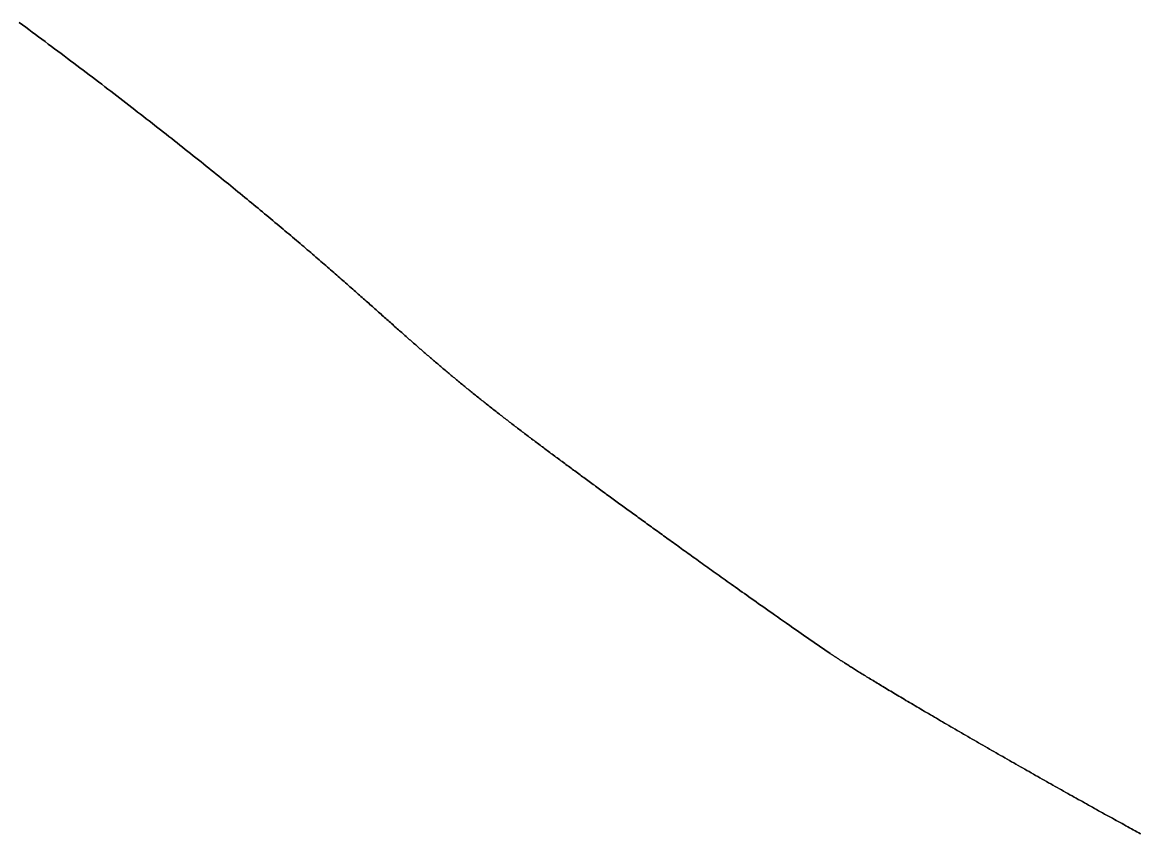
# Model space of a CAD drawing. Header units: inches. Extents: x 130170 to 284068, y 377793 to 804530.
# Drawn here: x 260383.85 to 260418.69, y 748291.09 to 748316.36 of the extents above; entities that cross this region are included whole.
import ezdxf

# ---------------------------------------------------------------- set-up
doc = ezdxf.new("R2010")
doc.units = ezdxf.units.IN
doc.header["$MEASUREMENT"] = 0
doc.layers.add('muni_il', color=7, linetype='Continuous')

msp = doc.modelspace()

# ---------------------------------------------------------------- linework, layer by layer
at = {"layer": 'muni_il'}
for points in [[(260418.69, 748291.083), (260418.633, 748291.114), (260418.576, 748291.145), (260418.519, 748291.176), (260418.461, 748291.207), (260418.403, 748291.239), (260418.345, 748291.271), (260418.287, 748291.303), (260418.228, 748291.335), (260418.169, 748291.367), (260418.11, 748291.4), (260418.051, 748291.432), (260417.991, 748291.465), (260417.931, 748291.498), (260417.871, 748291.531), (260417.811, 748291.565), (260417.75, 748291.598), (260417.689, 748291.632), (260417.628, 748291.665), (260417.566, 748291.699), (260417.505, 748291.734), (260417.443, 748291.768), (260417.381, 748291.802), (260417.318, 748291.837), (260417.256, 748291.872), (260417.193, 748291.907), (260417.13, 748291.942), (260417.066, 748291.977), (260417.003, 748292.012), (260416.939, 748292.048), (260416.875, 748292.084), (260416.811, 748292.119), (260416.746, 748292.155), (260416.682, 748292.192), (260416.617, 748292.228), (260416.552, 748292.264), (260416.486, 748292.301), (260416.421, 748292.337), (260416.355, 748292.374), (260416.29, 748292.411), (260416.224, 748292.448), (260416.157, 748292.486), (260416.091, 748292.523), (260416.024, 748292.56), (260415.958, 748292.598), (260415.891, 748292.636), (260415.824, 748292.673), (260415.757, 748292.711), (260415.689, 748292.749), (260415.622, 748292.787), (260415.554, 748292.826), (260415.487, 748292.864), (260415.419, 748292.902), (260415.351, 748292.941), (260415.283, 748292.979), (260415.215, 748293.018), (260415.147, 748293.057), (260415.078, 748293.095), (260415.01, 748293.134), (260414.942, 748293.173), (260414.873, 748293.212), (260414.805, 748293.251), (260414.736, 748293.29), (260414.668, 748293.329), (260414.599, 748293.368), (260414.531, 748293.407), (260414.462, 748293.447), (260414.393, 748293.486), (260414.325, 748293.525), (260414.256, 748293.564), (260414.188, 748293.604), (260414.119, 748293.643), (260414.051, 748293.682), (260413.983, 748293.721), (260413.914, 748293.761), (260413.846, 748293.8), (260413.778, 748293.839), (260413.71, 748293.878), (260413.642, 748293.917), (260413.574, 748293.956), (260413.507, 748293.995), (260413.439, 748294.034), (260413.372, 748294.073), (260413.305, 748294.112), (260413.238, 748294.15), (260413.171, 748294.189), (260413.105, 748294.227), (260413.038, 748294.266), (260412.972, 748294.304), (260412.907, 748294.342), (260412.841, 748294.38), (260412.776, 748294.419), (260412.711, 748294.456), (260412.646, 748294.494), (260412.582, 748294.532), (260412.517, 748294.569), (260412.454, 748294.606), (260412.39, 748294.643), (260412.327, 748294.68), (260412.264, 748294.716), (260412.202, 748294.753), (260412.14, 748294.789), (260412.079, 748294.825), (260412.018, 748294.861), (260411.957, 748294.897), (260411.897, 748294.932), (260411.837, 748294.967), (260411.778, 748295.002), (260411.719, 748295.037), (260411.661, 748295.071), (260411.603, 748295.105), (260411.546, 748295.139), (260411.489, 748295.173), (260411.433, 748295.206), (260411.377, 748295.239), (260411.322, 748295.272), (260411.268, 748295.304), (260411.214, 748295.336), (260411.161, 748295.368), (260411.108, 748295.399), (260411.056, 748295.43), (260411.004, 748295.461), (260410.954, 748295.491), (260410.903, 748295.521), (260410.854, 748295.551), (260410.805, 748295.58), (260410.757, 748295.609), (260410.709, 748295.638), (260410.662, 748295.666), (260410.616, 748295.694), (260410.57, 748295.722), (260410.526, 748295.749), (260410.481, 748295.775), (260410.438, 748295.802), (260410.395, 748295.828), (260410.353, 748295.853), (260410.312, 748295.879), (260410.271, 748295.903), (260410.231, 748295.928), (260410.192, 748295.952), (260410.153, 748295.976), (260410.115, 748295.999), (260410.078, 748296.022), (260410.041, 748296.045), (260410.005, 748296.067), (260409.97, 748296.089), (260409.936, 748296.11), (260409.902, 748296.131), (260409.868, 748296.152), (260409.836, 748296.172), (260409.804, 748296.192), (260409.772, 748296.212), (260409.742, 748296.231), (260409.712, 748296.25), (260409.682, 748296.269), (260409.653, 748296.287), (260409.624, 748296.305), (260409.596, 748296.323), (260409.569, 748296.341), (260409.542, 748296.358), (260409.516, 748296.375), (260409.49, 748296.391), (260409.464, 748296.408), (260409.439, 748296.424), (260409.415, 748296.439), (260409.39, 748296.455), (260409.367, 748296.47), (260409.343, 748296.485), (260409.321, 748296.5), (260409.298, 748296.515), (260409.276, 748296.529), (260409.254, 748296.543), (260409.233, 748296.557), (260409.212, 748296.571), (260409.192, 748296.584), (260409.172, 748296.597), (260409.152, 748296.61), (260409.133, 748296.622), (260409.114, 748296.634), (260409.096, 748296.646), (260409.079, 748296.658), (260409.062, 748296.668), (260409.046, 748296.679), (260409.031, 748296.689), (260409.017, 748296.698), (260408.186, 748297.267), (260407.964, 748297.423), (260407.858, 748297.497), (260407.756, 748297.569), (260407.656, 748297.639), (260407.559, 748297.707), (260407.465, 748297.773), (260407.374, 748297.837), (260407.284, 748297.9), (260407.197, 748297.962), (260407.112, 748298.022), (260407.028, 748298.081), (260406.946, 748298.138), (260406.866, 748298.195), (260406.788, 748298.25), (260406.711, 748298.305), (260406.635, 748298.358), (260406.56, 748298.411), (260406.487, 748298.463), (260406.415, 748298.514), (260406.344, 748298.565), (260406.274, 748298.614), (260406.204, 748298.663), (260406.136, 748298.712), (260406.069, 748298.76), (260406.003, 748298.807), (260405.937, 748298.854), (260405.872, 748298.9), (260405.808, 748298.946), (260405.744, 748298.991), (260405.681, 748299.036), (260405.619, 748299.08), (260405.557, 748299.124), (260405.496, 748299.168), (260405.436, 748299.211), (260405.376, 748299.254), (260405.317, 748299.296), (260405.258, 748299.338), (260405.2, 748299.38), (260405.142, 748299.421), (260405.084, 748299.462), (260405.028, 748299.503), (260404.971, 748299.543), (260404.915, 748299.583), (260404.86, 748299.623), (260404.805, 748299.663), (260404.75, 748299.702), (260404.696, 748299.741), (260404.642, 748299.78), (260404.589, 748299.818), (260404.536, 748299.856), (260404.483, 748299.894), (260404.431, 748299.932), (260404.379, 748299.969), (260404.327, 748300.007), (260404.276, 748300.043), (260404.225, 748300.08), (260404.174, 748300.117), (260404.124, 748300.153), (260404.074, 748300.189), (260404.024, 748300.225), (260403.974, 748300.261), (260403.925, 748300.296), (260403.877, 748300.331), (260403.828, 748300.366), (260403.78, 748300.402), (260403.731, 748300.436), (260403.684, 748300.471), (260403.636, 748300.505), (260403.589, 748300.539), (260403.542, 748300.574), (260403.495, 748300.607), (260403.448, 748300.641), (260403.402, 748300.675), (260403.355, 748300.708), (260403.309, 748300.742), (260403.264, 748300.775), (260403.218, 748300.808), (260403.173, 748300.841), (260403.127, 748300.874), (260403.082, 748300.907), (260403.037, 748300.939), (260402.992, 748300.972), (260402.948, 748301.004), (260402.903, 748301.036), (260402.859, 748301.069), (260402.815, 748301.101), (260402.771, 748301.133), (260402.727, 748301.164), (260402.683, 748301.196), (260402.64, 748301.228), (260402.596, 748301.26), (260402.553, 748301.291), (260402.51, 748301.323), (260402.467, 748301.354), (260402.424, 748301.385), (260402.381, 748301.416), (260402.338, 748301.447), (260402.296, 748301.479), (260402.253, 748301.51), (260402.211, 748301.541), (260402.169, 748301.571), (260402.126, 748301.602), (260402.084, 748301.633), (260402.042, 748301.663), (260402.001, 748301.694), (260401.959, 748301.725), (260401.917, 748301.755), (260401.875, 748301.786), (260401.834, 748301.816), (260401.792, 748301.846), (260401.751, 748301.877), (260401.71, 748301.907), (260401.669, 748301.937), (260401.628, 748301.967), (260401.587, 748301.997), (260401.546, 748302.027), (260401.505, 748302.057), (260401.464, 748302.087), (260401.424, 748302.117), (260401.383, 748302.146), (260401.342, 748302.176), (260401.302, 748302.206), (260401.262, 748302.236), (260401.222, 748302.265), (260401.181, 748302.295), (260401.141, 748302.324), (260401.101, 748302.354), (260401.061, 748302.383), (260401.022, 748302.412), (260400.982, 748302.442), (260400.942, 748302.471), (260400.902, 748302.5), (260400.863, 748302.529), (260400.824, 748302.558), (260400.784, 748302.588), (260400.745, 748302.617), (260400.706, 748302.646), (260400.667, 748302.675), (260400.628, 748302.704), (260400.589, 748302.732), (260400.55, 748302.761), (260400.511, 748302.79), (260400.472, 748302.819), (260400.434, 748302.847), (260400.395, 748302.876), (260400.357, 748302.905), (260400.318, 748302.933), (260400.28, 748302.962), (260400.242, 748302.99), (260400.204, 748303.019), (260400.166, 748303.047), (260400.128, 748303.075), (260400.09, 748303.104), (260400.052, 748303.132), (260400.015, 748303.16), (260399.977, 748303.188), (260399.939, 748303.216), (260399.902, 748303.245), (260399.865, 748303.273), (260399.827, 748303.301), (260399.79, 748303.329), (260399.753, 748303.357), (260399.716, 748303.384), (260399.679, 748303.412), (260399.642, 748303.44), (260399.606, 748303.468), (260399.569, 748303.496), (260399.532, 748303.523), (260399.496, 748303.551), (260399.459, 748303.579), (260399.423, 748303.606), (260399.387, 748303.634), (260399.351, 748303.661), (260399.315, 748303.689), (260399.279, 748303.716), (260399.242, 748303.744), (260399.207, 748303.771), (260399.171, 748303.799), (260399.135, 748303.826), (260399.1, 748303.853), (260399.064, 748303.881), (260399.029, 748303.908), (260398.993, 748303.935), (260398.958, 748303.962), (260398.923, 748303.99), (260398.888, 748304.017), (260398.853, 748304.044), (260398.817, 748304.071), (260398.783, 748304.098), (260398.748, 748304.125), (260398.713, 748304.152), (260398.678, 748304.179), (260398.644, 748304.206), (260398.609, 748304.233), (260398.575, 748304.26), (260398.54, 748304.287), (260398.506, 748304.314), (260398.472, 748304.341), (260398.437, 748304.368), (260398.403, 748304.395), (260398.369, 748304.422), (260398.335, 748304.448), (260398.301, 748304.475), (260398.267, 748304.502), (260398.233, 748304.529), (260398.2, 748304.556), (260398.166, 748304.583), (260398.132, 748304.609), (260398.099, 748304.636), (260398.065, 748304.663), (260398.032, 748304.69), (260397.998, 748304.716), (260397.965, 748304.743), (260397.932, 748304.77), (260397.898, 748304.797), (260397.865, 748304.824), (260397.832, 748304.85), (260397.799, 748304.877), (260397.766, 748304.904), (260397.733, 748304.931), (260397.7, 748304.957), (260397.667, 748304.984), (260397.634, 748305.011), (260397.601, 748305.038), (260397.569, 748305.065), (260397.536, 748305.092), (260397.503, 748305.118), (260397.47, 748305.145), (260397.438, 748305.172), (260397.405, 748305.199), (260397.373, 748305.226), (260397.34, 748305.253), (260397.308, 748305.28), (260397.275, 748305.307), (260397.242, 748305.334), (260397.21, 748305.361), (260397.178, 748305.388), (260397.145, 748305.415), (260397.113, 748305.442), (260397.08, 748305.47), (260397.048, 748305.497), (260397.016, 748305.524), (260396.983, 748305.551), (260396.951, 748305.579), (260396.919, 748305.606), (260396.886, 748305.633), (260396.854, 748305.661), (260396.822, 748305.688), (260396.789, 748305.716), (260396.757, 748305.743), (260396.724, 748305.771), (260396.692, 748305.799), (260396.66, 748305.826), (260396.627, 748305.854), (260396.595, 748305.882), (260396.562, 748305.91), (260396.53, 748305.938), (260396.497, 748305.966), (260396.465, 748305.994), (260396.432, 748306.022), (260396.4, 748306.05), (260396.367, 748306.079), (260396.334, 748306.107), (260396.302, 748306.135), (260396.269, 748306.164), (260396.236, 748306.192), (260396.203, 748306.221), (260396.17, 748306.25), (260396.137, 748306.279), (260396.104, 748306.308), (260396.071, 748306.337), (260396.038, 748306.366), (260396.004, 748306.395), (260395.971, 748306.424), (260395.937, 748306.454), (260395.904, 748306.483), (260395.87, 748306.513), (260395.836, 748306.543), (260395.802, 748306.572), (260395.768, 748306.603), (260395.734, 748306.633), (260395.7, 748306.663), (260395.666, 748306.693), (260395.631, 748306.724), (260395.597, 748306.754), (260395.562, 748306.785), (260395.527, 748306.816), (260395.492, 748306.847), (260395.457, 748306.878), (260395.422, 748306.909), (260395.386, 748306.941), (260395.351, 748306.973), (260395.315, 748307.004), (260395.279, 748307.036), (260395.243, 748307.068), (260395.207, 748307.101), (260395.17, 748307.133), (260395.134, 748307.166), (260395.097, 748307.198), (260395.06, 748307.231), (260395.023, 748307.264), (260394.985, 748307.298), (260394.947, 748307.331), (260394.91, 748307.365), (260394.871, 748307.399), (260394.833, 748307.433), (260394.794, 748307.467), (260394.756, 748307.502), (260394.717, 748307.537), (260394.677, 748307.572), (260394.638, 748307.607), (260394.598, 748307.642), (260394.558, 748307.678), (260394.517, 748307.714), (260394.476, 748307.75), (260394.436, 748307.786), (260394.394, 748307.822), (260394.353, 748307.859), (260394.311, 748307.896), (260394.269, 748307.933), (260394.226, 748307.971), (260394.184, 748308.009), (260394.14, 748308.047), (260394.097, 748308.085), (260394.053, 748308.124), (260394.009, 748308.163), (260393.965, 748308.202), (260393.92, 748308.241), (260393.874, 748308.281), (260393.829, 748308.321), (260393.783, 748308.361), (260393.737, 748308.401), (260393.69, 748308.442), (260393.643, 748308.483), (260393.596, 748308.525), (260393.548, 748308.567), (260393.5, 748308.609), (260393.451, 748308.651), (260393.402, 748308.694), (260393.352, 748308.737), (260393.303, 748308.78), (260393.252, 748308.823), (260393.202, 748308.867), (260393.15, 748308.911), (260393.099, 748308.956), (260393.047, 748309.001), (260392.994, 748309.046), (260392.941, 748309.092), (260392.888, 748309.138), (260392.834, 748309.184), (260392.78, 748309.23), (260392.725, 748309.277), (260392.67, 748309.325), (260392.614, 748309.372), (260392.558, 748309.42), (260392.501, 748309.468), (260392.444, 748309.517), (260392.386, 748309.566), (260392.328, 748309.615), (260392.269, 748309.665), (260392.21, 748309.715), (260392.151, 748309.766), (260392.09, 748309.816), (260392.03, 748309.867), (260391.969, 748309.919), (260391.907, 748309.971), (260391.845, 748310.023), (260391.782, 748310.075), (260391.719, 748310.128), (260391.655, 748310.182), (260391.591, 748310.235), (260391.526, 748310.289), (260391.46, 748310.344), (260391.395, 748310.398), (260391.328, 748310.454), (260391.261, 748310.509), (260391.194, 748310.565), (260391.126, 748310.621), (260391.057, 748310.678), (260390.988, 748310.735), (260390.918, 748310.792), (260390.848, 748310.849), (260390.778, 748310.907), (260390.706, 748310.966), (260390.635, 748311.024), (260390.562, 748311.083), (260390.49, 748311.143), (260390.416, 748311.203), (260390.342, 748311.263), (260390.268, 748311.323), (260390.193, 748311.384), (260390.118, 748311.445), (260390.042, 748311.507), (260389.965, 748311.568), (260389.888, 748311.631), (260389.811, 748311.693), (260389.732, 748311.756), (260389.654, 748311.819), (260389.575, 748311.883), (260389.495, 748311.946), (260389.415, 748312.01), (260389.334, 748312.075), (260389.253, 748312.14), (260389.172, 748312.205), (260389.089, 748312.27), (260389.007, 748312.336), (260388.924, 748312.402), (260388.84, 748312.468), (260388.756, 748312.534), (260388.671, 748312.601), (260388.586, 748312.669), (260388.501, 748312.736), (260388.415, 748312.804), (260388.328, 748312.872), (260388.241, 748312.94), (260388.154, 748313.008), (260388.066, 748313.077), (260387.978, 748313.146), (260387.889, 748313.215), (260387.8, 748313.285), (260387.71, 748313.355), (260387.62, 748313.425), (260387.53, 748313.495), (260387.439, 748313.565), (260387.348, 748313.636), (260387.256, 748313.707), (260387.164, 748313.778), (260387.071, 748313.849), (260386.979, 748313.921), (260386.885, 748313.993), (260386.792, 748314.065), (260386.698, 748314.137), (260386.604, 748314.209), (260386.509, 748314.281), (260386.414, 748314.354), (260386.319, 748314.427), (260386.223, 748314.5), (260386.127, 748314.573), (260386.031, 748314.646), (260385.934, 748314.719), (260385.838, 748314.793), (260385.74, 748314.867), (260385.643, 748314.94), (260385.545, 748315.014), (260385.447, 748315.088), (260385.349, 748315.162), (260385.251, 748315.236), (260385.152, 748315.311), (260385.053, 748315.385), (260384.954, 748315.459), (260384.854, 748315.534), (260384.755, 748315.609), (260384.655, 748315.683), (260384.555, 748315.758), (260384.454, 748315.833), (260384.354, 748315.908), (260384.254, 748315.982), (260384.153, 748316.057), (260384.052, 748316.132), (260383.951, 748316.207), (260383.85, 748316.282), (260383.748, 748316.357)], [(260383.748, 748316.357), (260383.85, 748316.282), (260383.951, 748316.207), (260384.052, 748316.132), (260384.153, 748316.057), (260384.254, 748315.982), (260384.354, 748315.908), (260384.454, 748315.833), (260384.555, 748315.758), (260384.655, 748315.683), (260384.755, 748315.609), (260384.854, 748315.534), (260384.954, 748315.459), (260385.053, 748315.385), (260385.152, 748315.311), (260385.251, 748315.236), (260385.349, 748315.162), (260385.447, 748315.088), (260385.545, 748315.014), (260385.643, 748314.94), (260385.74, 748314.867), (260385.838, 748314.793), (260385.934, 748314.719), (260386.031, 748314.646), (260386.127, 748314.573), (260386.223, 748314.5), (260386.319, 748314.427), (260386.414, 748314.354), (260386.509, 748314.281), (260386.604, 748314.209), (260386.698, 748314.137), (260386.792, 748314.065), (260386.885, 748313.993), (260386.979, 748313.921), (260387.071, 748313.849), (260387.164, 748313.778), (260387.256, 748313.707), (260387.348, 748313.636), (260387.439, 748313.565), (260387.53, 748313.495), (260387.62, 748313.425), (260387.71, 748313.355), (260387.8, 748313.285), (260387.889, 748313.215), (260387.978, 748313.146), (260388.066, 748313.077), (260388.154, 748313.008), (260388.241, 748312.94), (260388.328, 748312.872), (260388.415, 748312.804), (260388.501, 748312.736), (260388.586, 748312.669), (260388.671, 748312.601), (260388.756, 748312.534), (260388.84, 748312.468), (260388.924, 748312.402), (260389.007, 748312.336), (260389.089, 748312.27), (260389.172, 748312.205), (260389.253, 748312.14), (260389.334, 748312.075), (260389.415, 748312.01), (260389.495, 748311.946), (260389.575, 748311.883), (260389.654, 748311.819), (260389.732, 748311.756), (260389.811, 748311.693), (260389.888, 748311.631), (260389.965, 748311.568), (260390.042, 748311.507), (260390.118, 748311.445), (260390.193, 748311.384), (260390.268, 748311.323), (260390.342, 748311.263), (260390.416, 748311.203), (260390.49, 748311.143), (260390.562, 748311.083), (260390.635, 748311.024), (260390.706, 748310.966), (260390.778, 748310.907), (260390.848, 748310.849), (260390.918, 748310.792), (260390.988, 748310.735), (260391.057, 748310.678), (260391.126, 748310.621), (260391.194, 748310.565), (260391.261, 748310.509), (260391.328, 748310.454), (260391.395, 748310.398), (260391.46, 748310.344), (260391.526, 748310.289), (260391.591, 748310.235), (260391.655, 748310.182), (260391.719, 748310.128), (260391.782, 748310.075), (260391.845, 748310.023), (260391.907, 748309.971), (260391.969, 748309.919), (260392.03, 748309.867), (260392.09, 748309.816), (260392.151, 748309.766), (260392.21, 748309.715), (260392.269, 748309.665), (260392.328, 748309.615), (260392.386, 748309.566), (260392.444, 748309.517), (260392.501, 748309.468), (260392.558, 748309.42), (260392.614, 748309.372), (260392.67, 748309.325), (260392.725, 748309.277), (260392.78, 748309.23), (260392.834, 748309.184), (260392.888, 748309.138), (260392.941, 748309.092), (260392.994, 748309.046), (260393.047, 748309.001), (260393.099, 748308.956), (260393.15, 748308.911), (260393.202, 748308.867), (260393.252, 748308.823), (260393.303, 748308.78), (260393.352, 748308.737), (260393.402, 748308.694), (260393.451, 748308.651), (260393.5, 748308.609), (260393.548, 748308.567), (260393.596, 748308.525), (260393.643, 748308.483), (260393.69, 748308.442), (260393.737, 748308.401), (260393.783, 748308.361), (260393.829, 748308.321), (260393.874, 748308.281), (260393.92, 748308.241), (260393.965, 748308.202), (260394.009, 748308.163), (260394.053, 748308.124), (260394.097, 748308.085), (260394.14, 748308.047), (260394.184, 748308.009), (260394.226, 748307.971), (260394.269, 748307.933), (260394.311, 748307.896), (260394.353, 748307.859), (260394.394, 748307.822), (260394.436, 748307.786), (260394.476, 748307.75), (260394.517, 748307.714), (260394.558, 748307.678), (260394.598, 748307.642), (260394.638, 748307.607), (260394.677, 748307.572), (260394.717, 748307.537), (260394.756, 748307.502), (260394.794, 748307.467), (260394.833, 748307.433), (260394.871, 748307.399), (260394.91, 748307.365), (260394.947, 748307.331), (260394.985, 748307.298), (260395.023, 748307.264), (260395.06, 748307.231), (260395.097, 748307.198), (260395.134, 748307.166), (260395.17, 748307.133), (260395.207, 748307.101), (260395.243, 748307.068), (260395.279, 748307.036), (260395.315, 748307.004), (260395.351, 748306.973), (260395.386, 748306.941), (260395.422, 748306.909), (260395.457, 748306.878), (260395.492, 748306.847), (260395.527, 748306.816), (260395.562, 748306.785), (260395.597, 748306.754), (260395.631, 748306.724), (260395.666, 748306.693), (260395.7, 748306.663), (260395.734, 748306.633), (260395.768, 748306.603), (260395.802, 748306.572), (260395.836, 748306.543), (260395.87, 748306.513), (260395.904, 748306.483), (260395.937, 748306.454), (260395.971, 748306.424), (260396.004, 748306.395), (260396.038, 748306.366), (260396.071, 748306.337), (260396.104, 748306.308), (260396.137, 748306.279), (260396.17, 748306.25), (260396.203, 748306.221), (260396.236, 748306.192), (260396.269, 748306.164), (260396.302, 748306.135), (260396.334, 748306.107), (260396.367, 748306.079), (260396.4, 748306.05), (260396.432, 748306.022), (260396.465, 748305.994), (260396.497, 748305.966), (260396.53, 748305.938), (260396.562, 748305.91), (260396.595, 748305.882), (260396.627, 748305.854), (260396.66, 748305.826), (260396.692, 748305.799), (260396.724, 748305.771), (260396.757, 748305.743), (260396.789, 748305.716), (260396.822, 748305.688), (260396.854, 748305.661), (260396.886, 748305.633), (260396.919, 748305.606), (260396.951, 748305.579), (260396.983, 748305.551), (260397.016, 748305.524), (260397.048, 748305.497), (260397.08, 748305.47), (260397.113, 748305.442), (260397.145, 748305.415), (260397.178, 748305.388), (260397.21, 748305.361), (260397.242, 748305.334), (260397.275, 748305.307), (260397.308, 748305.28), (260397.34, 748305.253), (260397.373, 748305.226), (260397.405, 748305.199), (260397.438, 748305.172), (260397.47, 748305.145), (260397.503, 748305.118), (260397.536, 748305.092), (260397.569, 748305.065), (260397.601, 748305.038), (260397.634, 748305.011), (260397.667, 748304.984), (260397.7, 748304.957), (260397.733, 748304.931), (260397.766, 748304.904), (260397.799, 748304.877), (260397.832, 748304.85), (260397.865, 748304.824), (260397.898, 748304.797), (260397.932, 748304.77), (260397.965, 748304.743), (260397.998, 748304.716), (260398.032, 748304.69), (260398.065, 748304.663), (260398.099, 748304.636), (260398.132, 748304.609), (260398.166, 748304.583), (260398.2, 748304.556), (260398.233, 748304.529), (260398.267, 748304.502), (260398.301, 748304.475), (260398.335, 748304.448), (260398.369, 748304.422), (260398.403, 748304.395), (260398.437, 748304.368), (260398.472, 748304.341), (260398.506, 748304.314), (260398.54, 748304.287), (260398.575, 748304.26), (260398.609, 748304.233), (260398.644, 748304.206), (260398.678, 748304.179), (260398.713, 748304.152), (260398.748, 748304.125), (260398.783, 748304.098), (260398.817, 748304.071), (260398.853, 748304.044), (260398.888, 748304.017), (260398.923, 748303.99), (260398.958, 748303.962), (260398.993, 748303.935), (260399.029, 748303.908), (260399.064, 748303.881), (260399.1, 748303.853), (260399.135, 748303.826), (260399.171, 748303.799), (260399.207, 748303.771), (260399.242, 748303.744), (260399.279, 748303.716), (260399.315, 748303.689), (260399.351, 748303.661), (260399.387, 748303.634), (260399.423, 748303.606), (260399.459, 748303.579), (260399.496, 748303.551), (260399.532, 748303.523), (260399.569, 748303.496), (260399.606, 748303.468), (260399.642, 748303.44), (260399.679, 748303.412), (260399.716, 748303.384), (260399.753, 748303.357), (260399.79, 748303.329), (260399.827, 748303.301), (260399.865, 748303.273), (260399.902, 748303.245), (260399.939, 748303.216), (260399.977, 748303.188), (260400.015, 748303.16), (260400.052, 748303.132), (260400.09, 748303.104), (260400.128, 748303.075), (260400.166, 748303.047), (260400.204, 748303.019), (260400.242, 748302.99), (260400.28, 748302.962), (260400.318, 748302.933), (260400.357, 748302.905), (260400.395, 748302.876), (260400.434, 748302.847), (260400.472, 748302.819), (260400.511, 748302.79), (260400.55, 748302.761), (260400.589, 748302.732), (260400.628, 748302.704), (260400.667, 748302.675), (260400.706, 748302.646), (260400.745, 748302.617), (260400.784, 748302.588), (260400.824, 748302.558), (260400.863, 748302.529), (260400.902, 748302.5), (260400.942, 748302.471), (260400.982, 748302.442), (260401.022, 748302.412), (260401.061, 748302.383), (260401.101, 748302.354), (260401.141, 748302.324), (260401.181, 748302.295), (260401.222, 748302.265), (260401.262, 748302.236), (260401.302, 748302.206), (260401.342, 748302.176), (260401.383, 748302.146), (260401.424, 748302.117), (260401.464, 748302.087), (260401.505, 748302.057), (260401.546, 748302.027), (260401.587, 748301.997), (260401.628, 748301.967), (260401.669, 748301.937), (260401.71, 748301.907), (260401.751, 748301.877), (260401.792, 748301.846), (260401.834, 748301.816), (260401.875, 748301.786), (260401.917, 748301.755), (260401.959, 748301.725), (260402.001, 748301.694), (260402.042, 748301.663), (260402.084, 748301.633), (260402.126, 748301.602), (260402.169, 748301.571), (260402.211, 748301.541), (260402.253, 748301.51), (260402.296, 748301.479), (260402.338, 748301.447), (260402.381, 748301.416), (260402.424, 748301.385), (260402.467, 748301.354), (260402.51, 748301.323), (260402.553, 748301.291), (260402.596, 748301.26), (260402.64, 748301.228), (260402.683, 748301.196), (260402.727, 748301.164), (260402.771, 748301.133), (260402.815, 748301.101), (260402.859, 748301.069), (260402.903, 748301.036), (260402.948, 748301.004), (260402.992, 748300.972), (260403.037, 748300.939), (260403.082, 748300.907), (260403.127, 748300.874), (260403.173, 748300.841), (260403.218, 748300.808), (260403.264, 748300.775), (260403.309, 748300.742), (260403.355, 748300.708), (260403.402, 748300.675), (260403.448, 748300.641), (260403.495, 748300.607), (260403.542, 748300.574), (260403.589, 748300.539), (260403.636, 748300.505), (260403.684, 748300.471), (260403.731, 748300.436), (260403.78, 748300.402), (260403.828, 748300.366), (260403.877, 748300.331), (260403.925, 748300.296), (260403.974, 748300.261), (260404.024, 748300.225), (260404.074, 748300.189), (260404.124, 748300.153), (260404.174, 748300.117), (260404.225, 748300.08), (260404.276, 748300.043), (260404.327, 748300.007), (260404.379, 748299.969), (260404.431, 748299.932), (260404.483, 748299.894), (260404.536, 748299.856), (260404.589, 748299.818), (260404.642, 748299.78), (260404.696, 748299.741), (260404.75, 748299.702), (260404.805, 748299.663), (260404.86, 748299.623), (260404.915, 748299.583), (260404.971, 748299.543), (260405.028, 748299.503), (260405.084, 748299.462), (260405.142, 748299.421), (260405.2, 748299.38), (260405.258, 748299.338), (260405.317, 748299.296), (260405.376, 748299.254), (260405.436, 748299.211), (260405.496, 748299.168), (260405.557, 748299.124), (260405.619, 748299.08), (260405.681, 748299.036), (260405.744, 748298.991), (260405.808, 748298.946), (260405.872, 748298.9), (260405.937, 748298.854), (260406.003, 748298.807), (260406.069, 748298.76), (260406.136, 748298.712), (260406.204, 748298.663), (260406.274, 748298.614), (260406.344, 748298.565), (260406.415, 748298.514), (260406.487, 748298.463), (260406.56, 748298.411), (260406.635, 748298.358), (260406.711, 748298.305), (260406.788, 748298.25), (260406.866, 748298.195), (260406.946, 748298.138), (260407.028, 748298.081), (260407.112, 748298.022), (260407.197, 748297.962), (260407.284, 748297.9), (260407.374, 748297.837), (260407.465, 748297.773), (260407.559, 748297.707), (260407.656, 748297.639), (260407.756, 748297.569), (260407.858, 748297.497), (260407.964, 748297.423), (260408.186, 748297.267), (260409.017, 748296.698), (260409.031, 748296.689), (260409.046, 748296.679), (260409.062, 748296.668), (260409.079, 748296.658), (260409.096, 748296.646), (260409.114, 748296.634), (260409.133, 748296.622), (260409.152, 748296.61), (260409.172, 748296.597), (260409.192, 748296.584), (260409.212, 748296.571), (260409.233, 748296.557), (260409.254, 748296.543), (260409.276, 748296.529), (260409.298, 748296.515), (260409.321, 748296.5), (260409.343, 748296.485), (260409.367, 748296.47), (260409.39, 748296.455), (260409.415, 748296.439), (260409.439, 748296.424), (260409.464, 748296.408), (260409.49, 748296.391), (260409.516, 748296.375), (260409.542, 748296.358), (260409.569, 748296.341), (260409.596, 748296.323), (260409.624, 748296.305), (260409.653, 748296.287), (260409.682, 748296.269), (260409.712, 748296.25), (260409.742, 748296.231), (260409.772, 748296.212), (260409.804, 748296.192), (260409.836, 748296.172), (260409.868, 748296.152), (260409.902, 748296.131), (260409.936, 748296.11), (260409.97, 748296.089), (260410.005, 748296.067), (260410.041, 748296.045), (260410.078, 748296.022), (260410.115, 748295.999), (260410.153, 748295.976), (260410.192, 748295.952), (260410.231, 748295.928), (260410.271, 748295.903), (260410.312, 748295.879), (260410.353, 748295.853), (260410.395, 748295.828), (260410.438, 748295.802), (260410.481, 748295.775), (260410.526, 748295.749), (260410.57, 748295.722), (260410.616, 748295.694), (260410.662, 748295.666), (260410.709, 748295.638), (260410.757, 748295.609), (260410.805, 748295.58), (260410.854, 748295.551), (260410.903, 748295.521), (260410.954, 748295.491), (260411.004, 748295.461), (260411.056, 748295.43), (260411.108, 748295.399), (260411.161, 748295.368), (260411.214, 748295.336), (260411.268, 748295.304), (260411.322, 748295.272), (260411.377, 748295.239), (260411.433, 748295.206), (260411.489, 748295.173), (260411.546, 748295.139), (260411.603, 748295.105), (260411.661, 748295.071), (260411.719, 748295.037), (260411.778, 748295.002), (260411.837, 748294.967), (260411.897, 748294.932), (260411.957, 748294.897), (260412.018, 748294.861), (260412.079, 748294.825), (260412.14, 748294.789), (260412.202, 748294.753), (260412.264, 748294.716), (260412.327, 748294.68), (260412.39, 748294.643), (260412.454, 748294.606), (260412.517, 748294.569), (260412.582, 748294.532), (260412.646, 748294.494), (260412.711, 748294.456), (260412.776, 748294.419), (260412.841, 748294.38), (260412.907, 748294.342), (260412.972, 748294.304), (260413.038, 748294.266), (260413.105, 748294.227), (260413.171, 748294.189), (260413.238, 748294.15), (260413.305, 748294.112), (260413.372, 748294.073), (260413.439, 748294.034), (260413.507, 748293.995), (260413.574, 748293.956), (260413.642, 748293.917), (260413.71, 748293.878), (260413.778, 748293.839), (260413.846, 748293.8), (260413.914, 748293.761), (260413.983, 748293.721), (260414.051, 748293.682), (260414.119, 748293.643), (260414.188, 748293.604), (260414.256, 748293.564), (260414.325, 748293.525), (260414.393, 748293.486), (260414.462, 748293.447), (260414.531, 748293.407), (260414.599, 748293.368), (260414.668, 748293.329), (260414.736, 748293.29), (260414.805, 748293.251), (260414.873, 748293.212), (260414.942, 748293.173), (260415.01, 748293.134), (260415.078, 748293.095), (260415.147, 748293.057), (260415.215, 748293.018), (260415.283, 748292.979), (260415.351, 748292.941), (260415.419, 748292.902), (260415.487, 748292.864), (260415.554, 748292.826), (260415.622, 748292.787), (260415.689, 748292.749), (260415.757, 748292.711), (260415.824, 748292.673), (260415.891, 748292.636), (260415.958, 748292.598), (260416.024, 748292.56), (260416.091, 748292.523), (260416.157, 748292.486), (260416.224, 748292.448), (260416.29, 748292.411), (260416.355, 748292.374), (260416.421, 748292.337), (260416.486, 748292.301), (260416.552, 748292.264), (260416.617, 748292.228), (260416.682, 748292.192), (260416.746, 748292.155), (260416.811, 748292.119), (260416.875, 748292.084), (260416.939, 748292.048), (260417.003, 748292.012), (260417.066, 748291.977), (260417.13, 748291.942), (260417.193, 748291.907), (260417.256, 748291.872), (260417.318, 748291.837), (260417.381, 748291.802), (260417.443, 748291.768), (260417.505, 748291.734), (260417.566, 748291.699), (260417.628, 748291.665), (260417.689, 748291.632), (260417.75, 748291.598), (260417.811, 748291.565), (260417.871, 748291.531), (260417.931, 748291.498), (260417.991, 748291.465), (260418.051, 748291.432), (260418.11, 748291.4), (260418.169, 748291.367), (260418.228, 748291.335), (260418.287, 748291.303), (260418.345, 748291.271), (260418.403, 748291.239), (260418.461, 748291.207), (260418.519, 748291.176), (260418.576, 748291.145), (260418.633, 748291.114), (260418.69, 748291.083)]]:
    msp.add_lwpolyline(points, dxfattribs=at)

doc.saveas('drawing.dxf')
